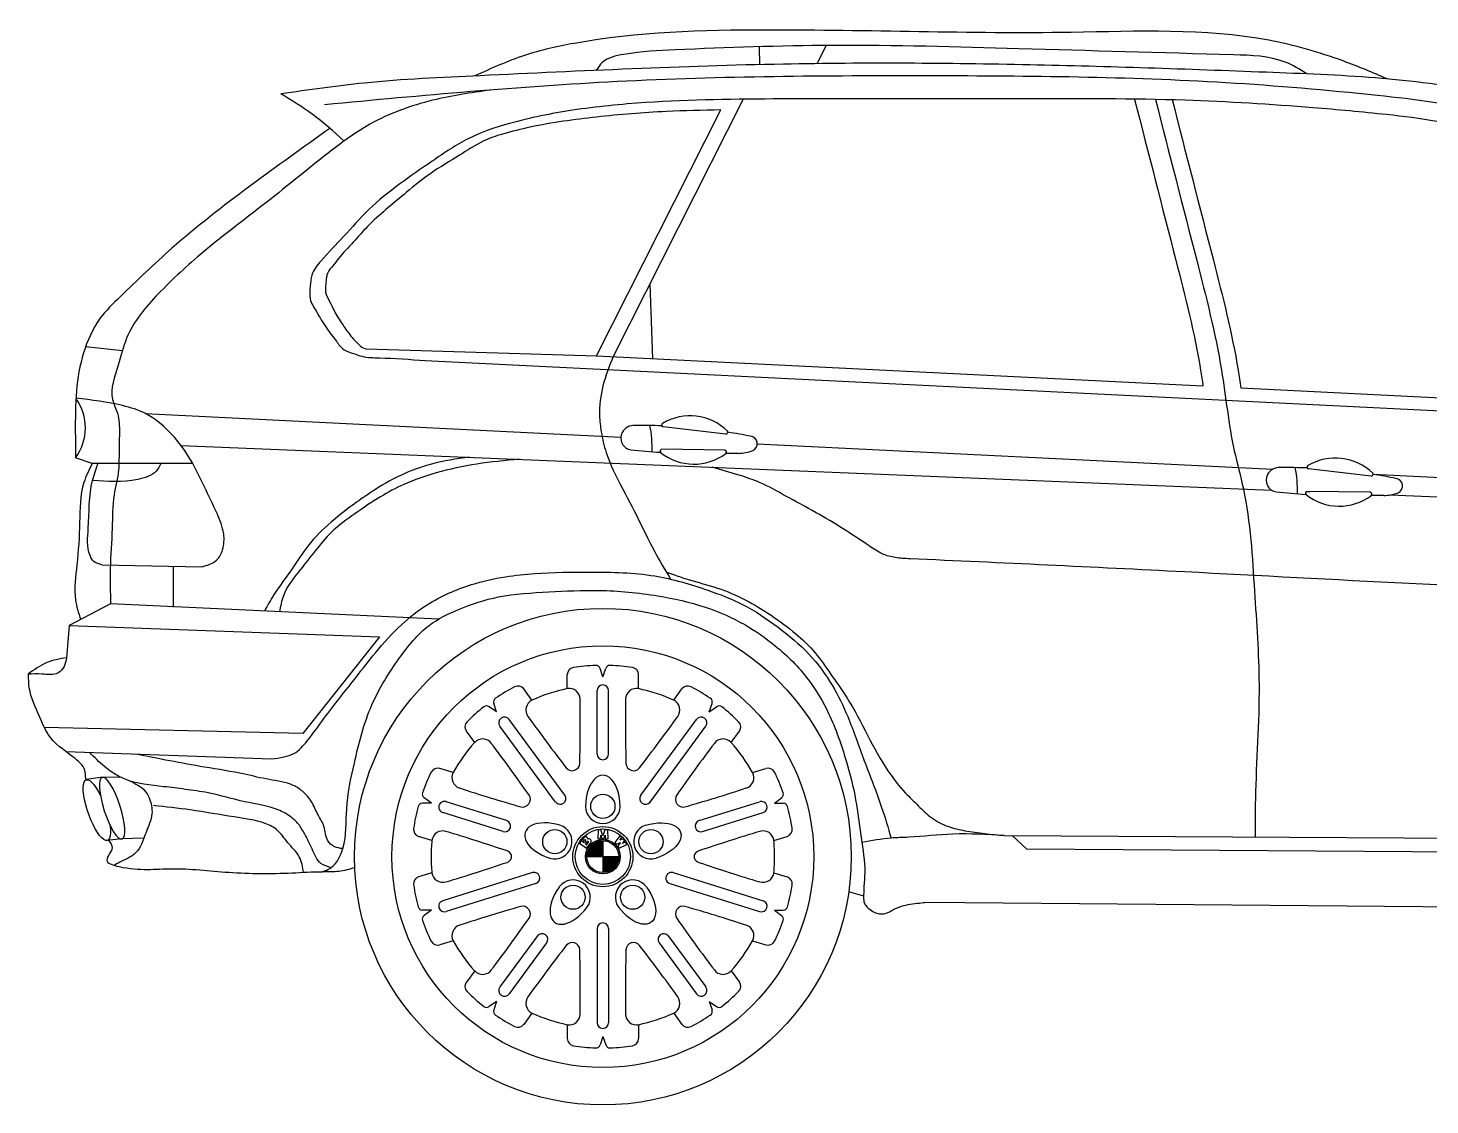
# Model space of a CAD drawing. Header units: millimetres. Extents: x -2654 to 598, y 0 to 1280.
# Drawn here: x -2654 to -988, y 0 to 1280 of the extents above; entities that cross this region are included whole.
import ezdxf

# ---------------------------------------------------------------- set-up
doc = ezdxf.new("R2010")
doc.units = ezdxf.units.MM
doc.layers.add('ceco.net 206', color=7, linetype='Continuous')

msp = doc.modelspace()

# ---------------------------------------------------------------- linework, layer by layer
at = {"layer": 'ceco.net 206'}
for p, q in [((-1785.6, 1257.6), (-1785.1, 1236.3)), ((-1705.9, 1259.1), (-1717.1, 1237.5)), ((-1804.4, 1195.3), (-1959, 889.4)), ((-1978.6, 890.4), (-1831.2, 1182.6)), ((-1915.5, 975.3), (-1912.3, 887.1)), ((-2542.1, 896.3), (-2585.9, 901)), ((-2252.3, 898.8), (-1978.6, 890.4)), ((-2182.4, 884.7), (-635.6, 808)), ((-1978.6, 890.4), (-1258.1, 854.5)), ((-1213.2, 852.2), (-640.6, 823.7)), ((-2515.1, 821.9), (-1949.8, 793.8)), ((-1825, 797.3), (-1899.6, 806)), ((-2472.4, 783.8), (-1176.8, 730.8)), ((-1787.7, 785.8), (-1175.3, 755.5)), ((-2577.9, 762.4), (-2598, 769.1)), ((-1826.3, 778.1), (-1901.4, 779.3)), ((-1810.1, 774.4), (-1824.9, 774.4)), ((-2458.5, 762.3), (-2577.9, 762.4)), ((-1058.2, 747.2), (-1132.8, 755.9)), ((-1055.9, 749.5), (-300.7, 712.1)), ((-1135.1, 729.1), (-1130.9, 728.9)), ((-1059.5, 728.1), (-1134.6, 729.2)), ((-1043.3, 724.3), (-1058.1, 724.3)), ((-1035.6, 725), (-467.7, 701.8)), ((-2566.7, 642), (-2447.9, 639.6)), ((-2481.8, 640.3), (-2481.8, 591.6)), ((-2556.1, 595.6), (-2605.5, 569.7)), ((-2166.6, 577.2), (-2556.1, 595.6)), ((-2605.5, 569.7), (-2608.6, 531.5)), ((-2605.5, 569.7), (-2236.7, 556.5)), ((-2236.7, 556.5), (-2327.8, 441.6)), ((-1971.2, 508.7), (-1974.5, 518.7)), ((-1971.2, 508.7), (-1967.8, 518.7)), ((-2013.5, 494.8), (-2013.5, 511.4)), ((-1928.9, 494.8), (-1928.9, 511.4)), ((-2055.4, 481), (-2065.2, 494.4)), ((-1978, 417.1), (-1978, 492.4)), ((-1964.4, 417.1), (-1964.4, 492.4)), ((-1887, 481), (-1877.2, 494.4)), ((-2097.7, 467.2), (-2106.3, 473.3)), ((-2097.7, 467.2), (-2100.9, 477.2)), ((-1844.7, 467.2), (-1841.4, 477.2)), ((-1844.7, 467.2), (-1836, 473.3)), ((-2027.3, 360), (-2093.5, 450.1)), ((-2016.4, 368), (-2082.6, 458.1)), ((-1926, 368), (-1859.8, 458.1)), ((-1915.1, 360), (-1848.8, 450.1)), ((-2327.8, 441.6), (-2634.8, 448.4)), ((-2123.5, 430.9), (-2133.3, 444.3)), ((-1818.8, 430.9), (-1809, 444.3)), ((-2609.2, 419.9), (-2364.9, 411.3)), ((-2149.1, 395), (-2165, 400)), ((-1793.2, 395), (-1777.4, 400)), ((-2565.2, 389.5), (-2584.7, 386.6)), ((-2543.1, 389), (-2565.2, 389.5)), ((-2175, 358.8), (-2185.6, 358.6)), ((-2175, 358.8), (-2183.6, 365)), ((-2085.6, 338), (-2157.5, 360.4)), ((-1856.8, 338), (-1784.9, 360.4)), ((-1767.3, 358.8), (-1758.8, 365)), ((-1767.3, 358.8), (-1756.8, 358.6)), ((-2089.6, 325), (-2161.5, 347.5)), ((-1852.7, 325), (-1780.8, 347.5)), ((-2516.5, 317.2), (-2542.6, 316.1)), ((-2174.4, 314.3), (-2190.2, 319.2)), ((-1993.8, 317.6), (-1998.8, 311.3)), ((-1976.9, 326.4), (-1977.3, 316.2)), ((-1977.3, 316.2), (-1974, 316.7)), ((-1973.6, 326.8), (-1976.9, 326.4)), ((-1974, 316.7), (-1973.8, 320.8)), ((-1973.8, 320.8), (-1972.4, 316.6)), ((-1971.2, 319.8), (-1973.6, 326.8)), ((-1972.4, 316.6), (-1970, 316.6)), ((-1968.8, 326.8), (-1971.2, 319.8)), ((-1970, 316.6), (-1968.5, 320.8)), ((-1965.4, 326.4), (-1968.8, 326.8)), ((-1968.5, 320.8), (-1968.4, 316.7)), ((-1968.4, 316.7), (-1965, 316.2)), ((-1965, 316.2), (-1965.4, 326.4)), ((-1951, 319.9), (-1957.1, 311.9)), ((-1948.6, 317.7), (-1951, 319.9)), ((-1951, 314.6), (-1948.6, 317.7)), ((-1768, 314.3), (-1752.2, 319.2)), ((-1494.2, 320.2), (-420.1, 313.8)), ((-1484.9, 320.2), (-1467.8, 304.5)), ((-2542.6, 316.1), (-2560.5, 314.2)), ((-1998.8, 311.3), (-1990.8, 305)), ((-1994.8, 312.5), (-1992.9, 314.8)), ((-1993.5, 311.5), (-1994.8, 312.5)), ((-1991.6, 313.9), (-1993.5, 311.5)), ((-1989.7, 312.8), (-1991.8, 310.1)), ((-1991.8, 310.1), (-1990.6, 309.1)), ((-1990.8, 305), (-1985.6, 311.5)), ((-1990.6, 309.1), (-1988.5, 311.8)), ((-1989.6, 299.9), (-1971.2, 299.9)), ((-1989.2, 301.1), (-1971.2, 301.1)), ((-1988.8, 302.2), (-1971.2, 302.2)), ((-1988.2, 303.4), (-1971.2, 303.4)), ((-1987.6, 304.6), (-1971.2, 304.6)), ((-1986.9, 305.8), (-1971.2, 305.8)), ((-1986, 307), (-1971.2, 307)), ((-1984.9, 308.2), (-1971.2, 308.2)), ((-1983.7, 309.4), (-1971.2, 309.4)), ((-1982.2, 310.6), (-1971.2, 310.6)), ((-1980.3, 311.8), (-1971.2, 311.8)), ((-1977.7, 312.9), (-1971.2, 312.9)), ((-1971.2, 314.1), (-1971.2, 276.1)), ((-1957.1, 311.9), (-1954.9, 309.8)), ((-1954.9, 309.8), (-1950.2, 311.9)), ((-1950.2, 311.9), (-1953.3, 307.8)), ((-1953.3, 307.8), (-1951.8, 305.2)), ((-1951.8, 305.2), (-1942.6, 309.4)), ((-1947.2, 316.3), (-1951, 314.6)), ((-1947.7, 310.6), (-1945.2, 313.9)), ((-1944.2, 312.2), (-1947.7, 310.6)), ((-1945.2, 313.9), (-1947.2, 316.3)), ((-1942.6, 309.4), (-1944.2, 312.2)), ((-1467.8, 304.5), (-506.6, 297.8)), ((-1990.2, 295.1), (-1952.2, 295.1)), ((-1990.1, 296.3), (-1971.2, 296.3)), ((-1990, 297.5), (-1971.2, 297.5)), ((-1989.8, 298.7), (-1971.2, 298.7)), ((-1971.2, 293.9), (-1952.2, 293.9)), ((-1971.2, 292.7), (-1952.3, 292.7)), ((-1971.2, 291.5), (-1952.5, 291.5)), ((-1971.2, 290.3), (-1952.8, 290.3)), ((-1971.2, 289.2), (-1953.1, 289.2)), ((-1971.2, 288), (-1953.6, 288)), ((-1971.2, 286.8), (-1954.1, 286.8)), ((-1971.2, 285.6), (-1954.7, 285.6)), ((-1971.2, 284.4), (-1955.5, 284.4)), ((-1971.2, 283.2), (-1956.4, 283.2)), ((-2174.4, 275.9), (-2190.2, 271)), ((-2054.8, 276.1), (-2161.5, 242.7)), ((-1971.2, 282), (-1957.4, 282)), ((-1971.2, 280.8), (-1958.7, 280.8)), ((-1971.2, 279.6), (-1960.2, 279.6)), ((-1971.2, 278.5), (-1962, 278.5)), ((-1971.2, 277.3), (-1964.7, 277.3)), ((-1887.6, 276.1), (-1780.8, 242.7)), ((-1768, 275.9), (-1752.2, 271)), ((-2050.8, 263.1), (-2157.5, 229.8)), ((-1891.6, 263.1), (-1784.9, 229.8)), ((-1661.3, 248.2), (-1679.1, 253.1)), ((-1586.4, 240.9), (-421.1, 230.9)), ((-2175, 231.4), (-2185.6, 231.6)), ((-2175, 231.4), (-2183.6, 225.2)), ((-1767.3, 231.4), (-1756.8, 231.6)), ((-1767.3, 231.4), (-1758.8, 225.2)), ((-2048.9, 200.9), (-2093.5, 140.2)), ((-1978, 209.6), (-1978, 97.8)), ((-1964.4, 209.6), (-1964.4, 97.8)), ((-1893.5, 200.9), (-1848.8, 140.2)), ((-2149.1, 195.2), (-2165, 190.2)), ((-2038, 192.8), (-2082.6, 132.1)), ((-1904.4, 192.8), (-1859.8, 132.1)), ((-1793.2, 195.2), (-1777.4, 190.2)), ((-2123.5, 159.3), (-2133.3, 145.9)), ((-1818.8, 159.3), (-1809, 145.9)), ((-2097.7, 123), (-2106.3, 116.9)), ((-2097.7, 123), (-2100.9, 113)), ((-1844.7, 123), (-1836, 116.9)), ((-1844.7, 123), (-1841.4, 113)), ((-2055.4, 109.2), (-2065.2, 95.8)), ((-1887, 109.2), (-1877.2, 95.8)), ((-2013.5, 95.4), (-2013.5, 78.9)), ((-1928.9, 95.4), (-1928.9, 78.9)), ((-1971.2, 81.5), (-1974.5, 71.5)), ((-1971.2, 81.5), (-1967.8, 71.5))]:
    msp.add_line(p, q, dxfattribs=at)
for centre, radius in [((-1971.2, 295.1), 295.1), ((-1971.2, 295.1), 250.6), ((-1971.2, 354.9), 14.4), ((-2028.3, 312.9), 14.4), ((-1971.2, 295.1), 35.7), ((-1971.2, 295.1), 32.9), ((-1914.1, 312.9), 14.4), ((-1971.2, 295.1), 20.6), ((-1971.2, 295.1), 19), ((-2006.6, 246.9), 14.4), ((-1935.8, 246.9), 14.4)]:
    msp.add_circle(centre, radius, dxfattribs=at)
for centre, radius, start, end in [((-2252, 908.8), 10, 225.4353, 268.2501), ((-2645.8, 804.8), 59.7, 323.2538, 35.6945), ((-1867.5, 755.6), 63.4, 45.5776, 121.1097), ((-1934, 790.9), 16.7, 86.9695, 149.6755), ((-1926.2, 142.3), 665.3, 87.8257, 90.6005), ((-2049.2, 781.1), 136.5, 358.0241, 11.1567), ((-1899, 808.1), 2.18, 125.8598, 253.3727), ((-1824.9, 799.5), 2.18, 266.1413, 39.0621), ((-1934.2, 792.9), 15.6, 155.8139, 205.9118), ((-1936.3, 791.9), 13.3, 205.9118, 263.6744), ((-1926.2, 142.3), 665.3, 78.6936, 81.0506), ((-1796.7, 785.8), 8.93, 293.8399, 84.0701), ((-1858.7, 1492.2), 717.9, 263.6744, 266.4869), ((-1901, 777.1), 2.18, 99.0883, 226.6011), ((-1863, 825), 63.4, 231.3512, 306.8833), ((-1826.4, 775.9), 2.18, 313.3989, 86.3196), ((-1810.9, 824.6), 50.2, 270.9535, 290.7978), ((-1100.7, 705.5), 63.4, 45.5776, 121.1097), ((-1167.2, 740.9), 16.7, 86.9695, 149.6755), ((-1159.4, 92.2), 665.3, 87.8257, 90.6005), ((-1282.4, 731.1), 136.5, 358.0241, 11.1567), ((-1132.2, 758), 2.18, 125.8598, 253.3727), ((-1058.1, 749.4), 2.18, 266.1413, 39.0621), ((-1167.4, 742.9), 15.6, 155.8139, 205.9118), ((-1169.5, 741.8), 13.3, 205.9118, 263.6744), ((-1159.4, 92.2), 665.3, 78.6936, 81.0506), ((-1029.9, 735.7), 8.93, 293.8399, 84.0701), ((-1091.9, 1442.2), 717.9, 263.6744, 266.4869), ((-1134.2, 727.1), 2.18, 99.0883, 226.6011), ((-1096.1, 775), 63.4, 231.3512, 306.8833), ((-1059.6, 725.9), 2.18, 313.3989, 86.3196), ((-1044.1, 774.5), 50.2, 270.9535, 290.7978), ((-2004.9, 511.4), 8.55, 98.8691, 180), ((-1971.2, 295.1), 227.4, 92.1745, 98.8691), ((-1979.6, 517), 5.34, 18.4972, 92.1745), ((-1962.8, 517), 5.34, 87.8255, 161.5028), ((-1971.2, 295.1), 227.4, 81.1309, 87.8255), ((-1937.4, 511.4), 8.55, 0, 81.1309), ((-2095.8, 478.9), 5.34, 124.1497, 197.8271), ((-1971.2, 295.1), 227.4, 117.4551, 124.1497), ((-2072.1, 489.3), 8.55, 36.3242, 117.4551), ((-1971.2, 295.1), 204.1, 101.9591, 114.3651), ((-2011.1, 482.1), 12.9, 359.9953, 100.5781), ((-1971.2, 492.4), 6.79, 0, 180), ((-1931.3, 482.1), 12.9, 79.4219, 180.0047), ((-1971.2, 295.1), 204.1, 65.6349, 78.0409), ((-1870.3, 489.3), 8.55, 62.5449, 143.6758), ((-1971.2, 295.1), 227.4, 55.8503, 62.5449), ((-1846.5, 478.9), 5.34, 342.1729, 55.8503), ((-1971.2, 295.1), 227.4, 128.4988, 135.1934), ((-2109.4, 468.9), 5.34, 54.8214, 128.4988), ((-2049.8, 469.4), 12.9, 115.7462, 216.3289), ((-3718, 453.9), 1720, 358.4001, 0.9391), ((-224.4, 453.9), 1720, 179.0609, 181.5999), ((-1892.6, 469.4), 12.9, 323.6711, 64.2538), ((-1832.9, 468.9), 5.34, 51.5012, 125.1786), ((-1971.2, 295.1), 227.4, 44.8066, 51.5012), ((-2126.5, 449.3), 8.55, 135.1934, 216.3242), ((-2088.1, 454.1), 6.79, 36.3242, 216.3242), ((-657.9, 1457.8), 1720, 215.3851, 217.9242), ((-3284.5, 1457.8), 1720, 322.0758, 324.6149), ((-1854.3, 454.1), 6.79, 323.6758, 143.6758), ((-1815.9, 449.3), 8.55, 323.6758, 44.8066), ((-2114.1, 422.1), 12.9, 36.3196, 136.9023), ((-1828.3, 422.1), 12.9, 43.0977, 143.6804), ((-1971.2, 295.1), 204.1, 138.2834, 150.6894), ((-3472.6, -611.7), 1720, 34.7243, 37.2634), ((-1971.2, 417.1), 6.79, 180, 0), ((-469.8, -611.7), 1720, 142.7366, 145.2757), ((-1971.2, 295.1), 204.1, 29.3106, 41.7166), ((-2167.5, 391.8), 8.55, 72.6485, 153.7793), ((-2007.6, 406.3), 9.03, 218.8621, 357.4621), ((-1934.7, 406.3), 9.03, 182.5379, 321.1379), ((-1774.8, 391.8), 8.55, 26.2207, 107.3515), ((-1971.2, 295.1), 227.4, 153.7793, 160.4739), ((-2137.7, 389), 12.9, 152.0704, 252.6531), ((-1804.6, 389), 12.9, 287.3469, 27.9296), ((-1971.2, 295.1), 227.4, 19.5261, 26.2207), ((-2180.5, 369.3), 5.34, 160.4739, 234.1513), ((-1601.8, 2009.8), 1720, 251.7094, 254.2484), ((-2066.4, 363.1), 9.03, 255.1864, 33.7863), ((-2021.8, 364), 6.79, 216.3242, 36.3242), ((-1920.5, 364), 6.79, 143.6758, 323.6758), ((-1876, 363.1), 9.03, 146.2137, 284.8136), ((-2340.6, 2009.8), 1720, 285.7516, 288.2906), ((-1761.9, 369.3), 5.34, 305.8487, 19.5261), ((-1971.2, 295.1), 227.4, 164.823, 171.5176), ((-2185.5, 353.2), 5.34, 91.1456, 164.823), ((-2159.5, 354), 6.79, 72.6485, 252.6485), ((-1971.2, 354.9), 20.5, 180, 0), ((-1782.8, 354), 6.79, 287.3515, 107.3515), ((-1756.9, 353.2), 5.34, 15.177, 88.8544), ((-1971.2, 295.1), 227.4, 8.4824, 15.177), ((-2087.6, 331.5), 6.79, 252.6485, 72.6485), ((-1854.8, 331.5), 6.79, 107.3515, 287.3515), ((-2187.6, 327.4), 8.55, 171.5176, 252.6485), ((-2161.5, 312.8), 12.9, 72.6438, 173.2265), ((-2643.7, -1324.9), 1720, 71.0486, 73.5876), ((-2028.3, 312.9), 20.5, 252.6485, 72.6485), ((-1991.7, 315.9), 2.69, 3.5411, 141.5977), ((-1914.1, 312.9), 20.5, 107.3515, 287.3515), ((-1298.7, -1324.9), 1720, 106.4124, 108.9514), ((-1780.8, 312.8), 12.9, 6.7735, 107.3562), ((-1754.7, 327.4), 8.55, 287.3515, 8.4824), ((-1971.2, 295.1), 204.1, 174.6076, 180), ((-2088.1, 293.5), 9.03, 26.6618, 70.1106), ((-1992.2, 314.4), 0.801, 321.6974, 142.4623), ((-1989.1, 312.3), 0.8, 321.3189, 141.8384), ((-1987.9, 313.3), 2.94, 321.3183, 111.5293), ((-1854.2, 293.5), 9.03, 109.8894, 153.3382), ((-1971.2, 295.1), 204.1, 0, 5.3924), ((-1971.2, 295.1), 204.1, 180, 185.3924), ((-2643.7, 1915.1), 1720, 286.4124, 288.9514), ((-2088.1, 296.8), 9.03, 289.8894, 333.3382), ((-2084.9, 295.1), 5.34, 333.3382, 26.6618), ((-1857.5, 295.1), 5.34, 153.3382, 206.6618), ((-1854.2, 296.8), 9.03, 206.6618, 250.1106), ((-1298.7, 1915.1), 1720, 251.0486, 253.5876), ((-1971.2, 295.1), 204.1, 354.6076, 0), ((-2187.6, 262.8), 8.55, 107.3515, 188.4824), ((-2161.5, 277.5), 12.9, 186.7735, 287.3562), ((-2052.8, 269.6), 6.79, 287.3515, 107.3515), ((-2006.6, 246.9), 20.5, 323.6758, 143.6758), ((-1935.8, 246.9), 20.5, 36.3242, 216.3242), ((-1889.6, 269.6), 6.79, 72.6485, 252.6485), ((-1780.8, 277.5), 12.9, 252.6438, 353.2265), ((-1754.7, 262.8), 8.55, 351.5176, 72.6485), ((-1971.2, 295.1), 227.4, 188.4824, 195.177), ((-1971.2, 295.1), 227.4, 344.823, 351.5176), ((-2185.5, 237), 5.34, 195.177, 268.8544), ((-2159.5, 236.3), 6.79, 107.3515, 287.3515), ((-1601.8, -1419.6), 1720, 105.7516, 108.2906), ((-2066.4, 227.2), 9.03, 326.2137, 104.8136), ((-1876, 227.2), 9.03, 75.1864, 213.7863), ((-2340.6, -1419.6), 1720, 71.7094, 74.2484), ((-1782.8, 236.3), 6.79, 252.6485, 72.6485), ((-1756.9, 237), 5.34, 271.1456, 344.823), ((-2180.5, 220.9), 5.34, 125.8487, 199.5261), ((-1971.2, 295.1), 227.4, 199.5261, 206.2207), ((-3472.6, 1201.9), 1720, 322.7366, 325.2757), ((-469.8, 1201.9), 1720, 214.7243, 217.2634), ((-1971.2, 295.1), 227.4, 333.7793, 340.4739), ((-1761.9, 220.9), 5.34, 340.4739, 54.1513), ((-2137.7, 201.2), 12.9, 107.3469, 207.9296), ((-2043.4, 196.8), 6.79, 323.6758, 143.6758), ((-1971.2, 209.6), 6.79, 0, 180), ((-1898.9, 196.8), 6.79, 36.3242, 216.3242), ((-1804.6, 201.2), 12.9, 332.0704, 72.6531), ((-2167.5, 198.4), 8.55, 206.2207, 287.3515), ((-1971.2, 295.1), 204.1, 209.3106, 221.7166), ((-657.9, -867.5), 1720, 142.0758, 144.6149), ((-2007.6, 184), 9.03, 2.5379, 141.1379), ((-3718, 136.3), 1720, 359.0609, 1.5999), ((-224.4, 136.3), 1720, 178.4001, 180.9391), ((-1934.7, 184), 9.03, 38.8621, 177.4621), ((-3284.5, -867.5), 1720, 35.3851, 37.9242), ((-1971.2, 295.1), 204.1, 318.2834, 330.6894), ((-1774.8, 198.4), 8.55, 252.6485, 333.7793), ((-2114.1, 168.1), 12.9, 223.0977, 323.6804), ((-1828.3, 168.1), 12.9, 216.3196, 316.9023), ((-2126.5, 140.9), 8.55, 143.6758, 224.8066), ((-1971.2, 295.1), 227.4, 224.8066, 231.5012), ((-2088.1, 136.1), 6.79, 143.6758, 323.6758), ((-1854.3, 136.1), 6.79, 216.3242, 36.3242), ((-1971.2, 295.1), 227.4, 308.4988, 315.1934), ((-1815.9, 140.9), 8.55, 315.1934, 36.3242), ((-2109.4, 121.3), 5.34, 231.5012, 305.1786), ((-2049.8, 120.8), 12.9, 143.6711, 244.2538), ((-1892.6, 120.8), 12.9, 295.7462, 36.3289), ((-1832.9, 121.3), 5.34, 234.8214, 308.4988), ((-2095.8, 111.3), 5.34, 162.1729, 235.8503), ((-1971.2, 295.1), 227.4, 235.8503, 242.5449), ((-1971.2, 295.1), 204.1, 245.6349, 258.0409), ((-2011.1, 108.1), 12.9, 259.4219, 0.0047), ((-1931.3, 108.1), 12.9, 179.9953, 280.5781), ((-1971.2, 295.1), 204.1, 281.9591, 294.3651), ((-1971.2, 295.1), 227.4, 297.4551, 304.1497), ((-1846.5, 111.3), 5.34, 304.1497, 17.8271), ((-2072.1, 100.9), 8.55, 242.5449, 323.6758), ((-1971.2, 97.8), 6.79, 180, 0), ((-1870.3, 100.9), 8.55, 216.3242, 297.4551), ((-2004.9, 78.9), 8.55, 180, 261.1309), ((-1971.2, 295.1), 227.4, 261.1309, 267.8255), ((-1979.6, 73.2), 5.34, 267.8255, 341.5028), ((-1962.8, 73.2), 5.34, 198.4972, 272.1745), ((-1971.2, 295.1), 227.4, 272.1745, 278.8691), ((-1937.4, 78.9), 8.55, 278.8691, 0)]:
    msp.add_arc(centre, radius, start, end, dxfattribs=at)
at = {"layer": 'ceco.net 206', "extrusion": (0, 0, -1)}
for centre, major_axis, ratio, start_param, end_param in [((-2572.5, 350.4), (-12.7, 36.1), 0.279364, 2.17795, 7.455619), ((-1914.1, 312.9), (-35.3, -11), 0.552883, 1.570796, 4.712389), ((-1935.8, 246.9), (-21.9, 29.8), 0.552883, 1.570796, 4.712389)]:
    msp.add_ellipse(centre, major_axis=major_axis, ratio=ratio, start_param=start_param, end_param=end_param, dxfattribs=at)
msp.add_ellipse((-2554.3, 352.7), major_axis=(-11.8, 36.6), ratio=0.254912, dxfattribs=at)
at = {"layer": 'ceco.net 206'}
for centre, major_axis in [((-1971.2, 354.9), (0, -37)), ((-2028.3, 312.9), (35.3, -11)), ((-2006.6, 246.9), (21.9, 29.8))]:
    msp.add_ellipse(centre, major_axis=major_axis, ratio=0.552883, start_param=1.570796, end_param=4.712389, dxfattribs=at)
for points, knots in [([(-1039.1, 1219.3), (-1056.4, 1226.9), (-1102, 1246), (-1225.8, 1281.4), (-1457.9, 1269.7), (-1731.7, 1280.7), (-1950.2, 1274.7), (-2066, 1249), (-2103.9, 1231.8), (-2123.4, 1223)], [19.905892, 19.905892, 19.905892, 19.905892, 76.627248, 168.094575, 403.345831, 764.818386, 994.448174, 1055.026984, 1119.013807, 1119.013807, 1119.013807, 1119.013807]), ([(-1135, 1225.4), (-1143.2, 1230.8), (-1169.3, 1246.6), (-1288.7, 1249.8), (-1465.2, 1254.9), (-1686.5, 1261.4), (-1844.7, 1255.9), (-1933.9, 1251.6), (-1969.6, 1244.1), (-1976.8, 1232.9), (-1979, 1229.5)], [12.412405, 12.412405, 12.412405, 12.412405, 41.473731, 103.751975, 358.885215, 580.335503, 767.076097, 828.495299, 855.786905, 867.625454, 867.625454, 867.625454, 867.625454]), ([(-820.2, 1176.4), (-854.9, 1186.1), (-973.1, 1219.2), (-1190.8, 1227.7), (-1467.6, 1237.6), (-1779.4, 1239.5), (-2042.7, 1226.5), (-2242.3, 1217.6), (-2320.9, 1206.3), (-2353.8, 1201.6)], [0, 0, 0, 0, 107.979979, 367.522406, 648.433486, 940.855691, 1301.720062, 1439.849008, 1539.635591, 1539.635591, 1539.635591, 1539.635591]), ([(-299.5, 864.7), (-308.1, 860.9), (-337.6, 847.9), (-407.1, 863.6), (-495.2, 917.3), (-606.7, 1010.7), (-727.3, 1090.7), (-837.1, 1148.7), (-935.5, 1186.7), (-1066.7, 1202.1), (-1287.2, 1221.3), (-1589, 1223.9), (-1946.6, 1221.8), (-2186.1, 1199.5), (-2301.9, 1188.7)], [0, 0, 0, 0, 27.814955, 95.632807, 198.898555, 338.997992, 530.232531, 632.212622, 711.315703, 845.016385, 1025.615448, 1376.459529, 1749.171946, 2097.823796, 2097.823796, 2097.823796, 2097.823796]), ([(-2105.3, 1206.1), (-2128.1, 1202.8), (-2177.2, 1195.6), (-2244, 1171.6), (-2306.6, 1125.1), (-2370.4, 1071.8), (-2440.9, 1020), (-2490.5, 974.1), (-2521.5, 940.2), (-2539, 911.5), (-2546.6, 877), (-2559.3, 845.5), (-2545.8, 820.5), (-2545.5, 797.6), (-2546.3, 775.3), (-2545.9, 750.4), (-2554.3, 722.1), (-2553.6, 682.4), (-2557.4, 639.4), (-2556.5, 609.5), (-2556.1, 595.6)], [0, 0, 0, 0, 68.959945, 148.922804, 209.447431, 301.838339, 398.552758, 471.573065, 503.975231, 536.644853, 570.280156, 611.566282, 629.042137, 652.229663, 678.930122, 696.270986, 726.625243, 766.508239, 814.525061, 856.156149, 856.156149, 856.156149, 856.156149]), ([(-2278.6, 1145.6), (-2290.9, 1156.7), (-2314.3, 1177.6), (-2341.1, 1193.9), (-2353.8, 1201.6)], [0, 0, 0, 0, 49.476711, 93.931412, 93.931412, 93.931412, 93.931412]), ([(-471.5, 822.4), (-471.7, 826.1), (-472.5, 838.9), (-488.6, 859), (-503.5, 888), (-536.2, 910.5), (-576.4, 951.1), (-634, 994.7), (-700.1, 1036.7), (-759.2, 1082), (-812.4, 1110.9), (-862.2, 1134.4), (-899, 1151.8), (-941.2, 1160.3), (-985.9, 1170.8), (-1049.1, 1178.2), (-1148.7, 1187.4), (-1291.5, 1196.2), (-1502.1, 1195.6), (-1715.7, 1196.3), (-1895.7, 1194.5), (-2003.9, 1184), (-2074.3, 1170), (-2131.4, 1150.8), (-2172.9, 1122.4), (-2213, 1094.8), (-2249.4, 1066.1), (-2278.1, 1032.6), (-2301.9, 1008.6), (-2318.1, 988.9), (-2318.8, 972.5), (-2320.7, 957.1), (-2310.2, 941.2), (-2300.8, 923.9), (-2289.1, 909.5), (-2280, 896.5), (-2267.8, 893.3), (-2254.3, 888.1), (-2225.3, 888), (-2200.4, 886.1), (-2182.4, 884.7)], [0, 0, 0, 0, 10.763461, 38.068111, 73.828926, 107.738848, 154.494744, 245.734218, 323.203734, 389.531836, 468.969973, 503.863018, 555.158611, 590.105695, 632.556692, 692.888453, 780.730498, 932.885478, 1121.65937, 1412.275629, 1573.971447, 1661.518012, 1737.7751, 1789.271614, 1840.652863, 1887.579818, 1935.531813, 1979.272302, 2018.9956, 2038.898777, 2052.251645, 2067.3036, 2084.033539, 2106.811169, 2126.70284, 2140.26828, 2152.556623, 2163.093238, 2183.712963, 2238.120569, 2238.120569, 2238.120569, 2238.120569]), ([(-1339.3, 1194.9), (-1323, 1131.2), (-1295.6, 1024.4), (-1266.5, 911.1), (-1259, 860.7), (-1258.1, 854.5)], [0, 0, 0, 0, 0.1972932, 0.331089, 0.3500981, 0.3500981, 0.3500981, 0.3500981]), ([(-1314.6, 1194.9), (-1298.3, 1131.2), (-1270.9, 1024.4), (-1235.3, 885.9), (-1226.3, 793.6), (-1202.4, 708), (-1197.7, 614.1), (-1188.2, 491.3), (-1196.2, 393.9), (-1196.1, 333.5), (-1196.1, 318.4)], [0, 0, 0, 0, 197.2932, 331.088982, 428.015129, 474.64531, 597.02503, 708.107513, 844.14424, 889.301544, 889.301544, 889.301544, 889.301544]), ([(-1294.8, 1194.9), (-1278.5, 1131.2), (-1251.1, 1024.4), (-1221.8, 910.4), (-1214.2, 859.3), (-1213.2, 852.2)], [0, 0, 0, 0, 0.1972932, 0.331089, 0.3523541, 0.3523541, 0.3523541, 0.3523541]), ([(-1831.2, 1182.6), (-1852.7, 1182.1), (-1902, 1181.1), (-1977.5, 1174.9), (-2042.7, 1166), (-2087.4, 1155.1), (-2116.5, 1145.4), (-2143.5, 1126.9), (-2175.2, 1108.8), (-2203.4, 1085.6), (-2228.5, 1064.7), (-2250.3, 1045.5), (-2267.6, 1024.9), (-2282.5, 1010.2), (-2291.7, 997.4), (-2298, 990.7), (-2300, 982.8), (-2300.2, 975.1), (-2301.8, 964.9), (-2295.3, 954.7), (-2290, 941.7), (-2281.3, 928.8), (-2271.7, 914.3), (-2263.6, 906.1), (-2259.1, 901.6)], [0, 0, 0, 0, 64.461197, 147.864244, 227.399053, 261.31893, 286.003338, 318.749001, 358.987593, 395.384876, 427.935055, 457.105689, 482.335688, 508.348638, 519.714098, 529.882517, 535.324141, 543.579797, 553.299554, 565.013158, 578.173917, 595.739432, 611.29579, 630.300569, 630.300569, 630.300569, 630.300569]), ([(-2295.5, 1160.6), (-2327.3, 1137.9), (-2391.3, 1092.3), (-2476, 1026.9), (-2532.9, 971.9), (-2572.8, 933.5), (-2590.1, 893.9), (-2598.3, 847.5), (-2598, 805.5), (-2598, 779), (-2598, 769.1)], [0, 0, 0, 0, 117.322535, 235.795484, 320.122119, 355.41734, 400.608351, 446.40336, 496.282261, 526.069988, 526.069988, 526.069988, 526.069988]), ([(-1959, 889.4), (-1963.5, 878), (-1972.4, 855.5), (-1976.4, 824.6), (-1973.1, 798), (-1967.3, 771.6), (-1951.3, 738.8), (-1930.8, 700.5), (-1911.9, 660.4), (-1897.4, 636), (-1890.9, 625)], [0, 0, 0, 0, 36.740604, 72.407064, 91.87797, 117.037317, 153.012838, 200.737723, 247.505045, 285.899193, 285.899193, 285.899193, 285.899193]), ([(-2447.9, 639.6), (-2441.4, 641.3), (-2430, 644.4), (-2421.4, 661.1), (-2420.5, 681.1), (-2430.7, 706.1), (-2445.7, 736.7), (-2461.9, 771), (-2485.4, 800.8), (-2511.6, 822.5), (-2550.6, 834.4), (-2578.7, 837.8), (-2597.3, 840)], [0, 0, 0, 0, 19.287343, 33.613262, 52.57845, 77.957426, 113.276778, 155.306929, 191.08025, 226.458193, 255.397223, 311.592014, 311.592014, 311.592014, 311.592014]), ([(-2130.1, 769.8), (-2145.1, 767.7), (-2176.5, 763.2), (-2218.1, 746.4), (-2257.2, 721.7), (-2291.7, 695.9), (-2321.6, 667), (-2340.7, 635.6), (-2359.9, 611.2), (-2369.6, 593.7), (-2373.3, 587)], [0, 0, 0, 0, 45.44677, 94.877687, 133.160411, 184.093211, 223.86973, 256.916628, 293.827211, 316.856449, 316.856449, 316.856449, 316.856449]), ([(-2070.6, 767.4), (-2087.4, 765.8), (-2120.8, 762.7), (-2166.7, 752.7), (-2205.2, 739.6), (-2237.3, 722.5), (-2265.5, 703), (-2293.2, 683.2), (-2313.7, 657.6), (-2333.2, 633.1), (-2351.1, 610), (-2354.2, 592.6), (-2355.4, 586.1)], [0, 0, 0, 0, 50.602683, 100.265721, 140.897459, 172.121139, 208.822113, 244.021459, 273.564148, 306.335912, 339.00504, 358.642477, 358.642477, 358.642477, 358.642477]), ([(-2577.9, 762.4), (-2581.6, 755), (-2592.7, 733.2), (-2592.3, 691), (-2595.3, 645.1), (-2600.9, 605.9), (-2594.3, 584.7), (-2591.8, 576.9)], [0, 0, 0, 0, 24.736954, 72.729421, 122.791971, 164.451575, 188.822112, 188.822112, 188.822112, 188.822112]), ([(-2566.7, 642), (-2569.9, 642.8), (-2576.2, 644.2), (-2585, 660.2), (-2581.1, 693.7), (-2582.5, 731), (-2573.4, 755.7), (-2571, 762.4)], [0, 0, 0, 0, 9.574474, 18.473193, 50.931933, 108.025794, 129.372371, 129.372371, 129.372371, 129.372371]), ([(-2496.5, 762.3), (-2498, 759), (-2503.6, 748.9), (-2534.4, 739.2), (-2560, 740.9), (-2577.6, 742.1)], [4.945762, 4.945762, 4.945762, 4.945762, 15.574238, 39.688198, 93.376755, 93.376755, 93.376755, 93.376755]), ([(-342.7, 632), (-354.7, 626.1), (-376.9, 615.3), (-409.5, 601.9), (-446, 593.9), (-558.7, 607), (-837.7, 608.8), (-1211.3, 630.8), (-1503.2, 644.5), (-1623.1, 649.8), (-1640, 654.3), (-1670, 675.1), (-1708, 699.1), (-1752.1, 722.5), (-1781.8, 739.4), (-1811.5, 749.4), (-1830.7, 754.9), (-1841.3, 758)], [0, 0, 0, 0, 39.764931, 74.185848, 105.867318, 150.444798, 411.655965, 944.683983, 1271.470711, 1289.028717, 1304.543297, 1323.180432, 1397.627822, 1439.591, 1473.186515, 1499.813804, 1533.090915, 1533.090915, 1533.090915, 1533.090915]), ([(-2364.9, 411.3), (-2359.9, 411.9), (-2350.9, 413), (-2334.9, 417.9), (-2319.6, 435.4), (-2297.5, 467.3), (-2269.3, 501.6), (-2240, 540.1), (-2212.8, 570.2), (-2175.5, 599.7), (-2132.9, 618.2), (-2089.2, 628.2), (-2041.7, 632.9), (-1982.5, 633.8), (-1912.6, 632.4), (-1852.8, 614.6), (-1802.7, 595.7), (-1762.9, 568.6), (-1725.5, 537.7), (-1698.3, 500.8), (-1677.5, 457.5), (-1660.8, 407.9), (-1641.4, 360.5), (-1632.3, 329.4), (-1628.7, 317.1)], [0, 0, 0, 0, 15.001285, 27.265118, 49.158645, 82.208759, 144.842062, 181.64338, 227.59951, 265.89727, 323.581401, 365.040471, 399.99069, 466.695725, 542.910308, 608.060702, 652.702497, 702.969485, 751.546365, 797.756372, 839.168839, 895.304414, 954.406113, 992.70405, 992.70405, 992.70405, 992.70405]), ([(-1895.8, 633.3), (-1892.6, 632.2), (-1884, 629.3), (-1864, 622.2), (-1823.2, 612.8), (-1780.3, 589.2), (-1742.7, 561.4), (-1718.2, 538.4), (-1700.3, 511.2), (-1677.2, 480.1), (-1657.4, 440), (-1636.1, 400.8), (-1614.8, 373.2), (-1596.3, 355.6), (-1580.9, 340.1), (-1561.5, 330.2), (-1532.2, 323.8), (-1509.8, 321.7), (-1494.2, 320.2)], [0, 0, 0, 0, 10.139883, 27.348706, 63.725186, 135.145819, 171.84427, 204.240565, 235.105838, 269.166109, 320.332239, 368.975418, 402.778127, 424.240926, 445.735831, 467.938794, 488.239015, 535.365288, 535.365288, 535.365288, 535.365288]), ([(-2308.8, 276.8), (-2303.3, 277.5), (-2290.1, 281.5), (-2274.8, 311.6), (-2277.8, 354.5), (-2265.5, 411.9), (-2250, 474.6), (-2216.2, 528.3), (-2183, 570.1), (-2139.9, 591.2), (-2092.3, 606.7), (-2035.5, 609.8), (-1972.3, 613), (-1909.7, 606.9), (-1851.1, 594), (-1803.9, 573.3), (-1762.5, 544.4), (-1727.3, 509.4), (-1699.5, 462.2), (-1682.6, 413.2), (-1669.9, 363.6), (-1665.1, 318.9), (-1658.9, 284.6), (-1661, 260.6), (-1661.4, 249.1), (-1661.3, 241.2), (-1658.2, 235.5), (-1652.6, 231.2), (-1644.6, 226.7), (-1634.9, 226.7), (-1626.1, 232.5), (-1616.5, 236.3), (-1605.9, 239), (-1595.8, 239.9), (-1589.3, 240.6), (-1586.4, 240.9)], [16.954169, 16.954169, 16.954169, 16.954169, 33.218232, 59.806767, 107.24261, 162.285189, 234.595451, 299.414897, 351.699254, 391.619745, 441.072612, 501.152273, 560.950604, 631.214192, 689.099111, 740.284739, 784.489577, 840.216499, 887.446017, 947.550159, 995.215195, 1040.698625, 1082.477909, 1098.949219, 1112.586291, 1117.367364, 1122.207474, 1131.413532, 1138.192349, 1149.453976, 1158.169598, 1169.430142, 1180.145009, 1191.051081, 1199.757021, 1199.757021, 1199.757021, 1199.757021]), ([(-2608.6, 531.5), (-2609.2, 527.9), (-2610.4, 520.8), (-2620.2, 509.8), (-2637.1, 512.8), (-2648.8, 512.2), (-2654.2, 511.9)], [0, 0, 0, 0, 10.875301, 21.197943, 40.267109, 56.948276, 56.948276, 56.948276, 56.948276]), ([(-2608.6, 531.5), (-2616.7, 530.1), (-2633.4, 527.2), (-2647.1, 517.1), (-2654.2, 511.9)], [0, 0, 0, 0, 24.151339, 50.251971, 50.251971, 50.251971, 50.251971]), ([(-2585.3, 386.5), (-2586.2, 392.5), (-2586, 402.2), (-2606.4, 418.3), (-2629.7, 434), (-2641.7, 465.7), (-2653.4, 488.8), (-2653.6, 506.4), (-2653.6, 511.9)], [0.13237064, 0.13237064, 0.13237064, 0.13237064, 0.13465927, 0.14100944, 0.15230399, 0.15931064, 0.16973785, 0.17445592, 0.17445592, 0.17445592, 0.17445592]), ([(-2294.1, 282), (-2298.5, 283.3), (-2309.7, 286.6), (-2316.4, 305.1), (-2324.7, 320.4), (-2332.2, 334), (-2342.9, 343.7), (-2363.7, 355.2), (-2398.3, 359.3), (-2434.3, 370.8), (-2466.8, 375), (-2500, 379.4), (-2530.4, 381.8), (-2556.5, 395.9), (-2569.6, 407.4), (-2578.1, 416), (-2580.8, 418.8)], [0, 0, 0, 0, 13.010817, 33.474027, 53.664983, 66.703558, 79.414444, 96.334245, 137.135864, 182.185926, 209.693932, 235.24834, 283.155485, 298.824243, 323.367505, 335.096574, 335.096574, 335.096574, 335.096574]), ([(-2280.2, 304.6), (-2283.6, 305.1), (-2290.6, 305.9), (-2301, 315.2), (-2300.8, 331), (-2310.5, 345.2), (-2316.3, 360.7), (-2326.9, 372.6), (-2343.6, 383.5), (-2368, 386.1), (-2402.6, 394.9), (-2456.2, 403), (-2499.6, 411.6), (-2527.1, 417)], [0, 0, 0, 0, 0.00299952, 0.00602343, 0.01114724, 0.01566951, 0.02069425, 0.02547246, 0.02921367, 0.03777468, 0.04628541, 0.06044235, 0.08478372, 0.08478372, 0.08478372, 0.08478372]), ([(-2533.1, 385.1), (-2526.8, 381.9), (-2517.2, 377.2), (-2508.3, 362.6), (-2505, 344.3), (-2515.1, 323.1), (-2522.4, 298.1), (-2541.4, 290.8), (-2550.1, 285.9), (-2552.5, 284.6)], [0, 0, 0, 0, 20.707878, 31.060749, 50.2194, 73.384472, 100.785796, 122.679112, 130.773621, 130.773621, 130.773621, 130.773621]), ([(-2326.8, 276.1), (-2327.9, 282.7), (-2330.2, 296.8), (-2345.9, 310.5), (-2356.2, 327.1), (-2378.8, 338.3), (-2414.4, 342.6), (-2458.5, 350.9), (-2490.6, 354.2), (-2505.2, 355.7)], [0, 0, 0, 0, 19.524292, 41.470736, 60.112017, 77.031818, 114.727086, 167.465983, 211.54485, 211.54485, 211.54485, 211.54485]), ([(-1494.2, 320.2), (-1514.6, 321.4), (-1552.6, 323.7), (-1597.2, 318.2), (-1633.5, 317.4), (-1651.9, 314), (-1663.5, 311.9)], [0, 0, 0, 0, 61.158161, 113.807338, 134.642445, 169.874764, 169.874764, 169.874764, 169.874764]), ([(-2266, 281.9), (-2272.3, 280.1), (-2284.7, 276.6), (-2310, 277.2), (-2353.5, 274.3), (-2412.6, 274.5), (-2483.9, 283.3), (-2525.1, 276.7), (-2566, 288.2), (-2554.7, 300.5), (-2553.3, 308), (-2558.6, 315)], [0.0143476, 0.0143476, 0.0143476, 0.0143476, 0.01999185, 0.02558672, 0.03615568, 0.05789961, 0.07761094, 0.09573358, 0.100358, 0.10480695, 0.10635243, 0.10635243, 0.10635243, 0.10635243])]:
    msp.add_open_spline(points, degree=3, knots=knots, dxfattribs=at)

doc.saveas('drawing.dxf')
